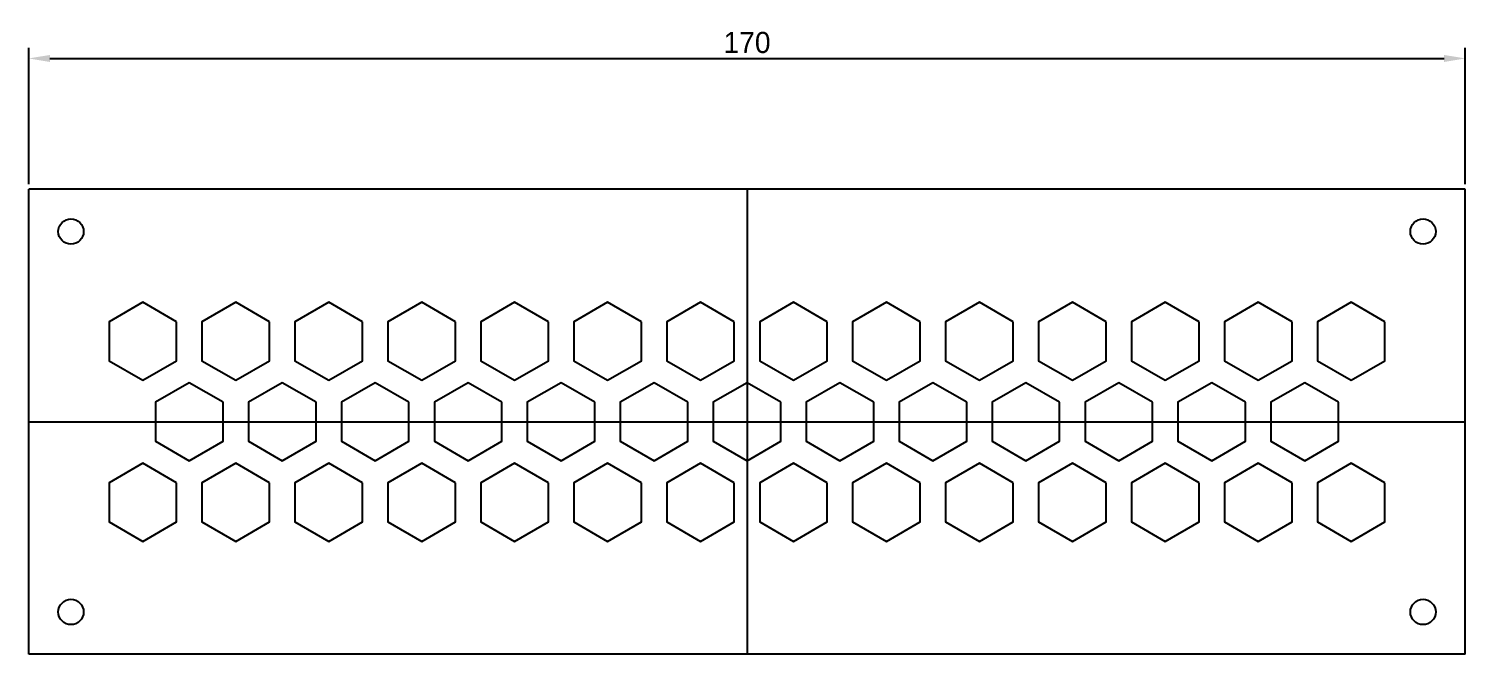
# Model space of a CAD drawing. Header units: millimetres. Extents: x 34 to 5984, y -3597 to 314.
# Drawn here: x 3195.1 to 3365.1, y -958 to -884 of the extents above; entities that cross this region are included whole.
import ezdxf

# ---------------------------------------------------------------- set-up
doc = ezdxf.new("R2010")
doc.units = ezdxf.units.MM
doc.dimstyles.new('ISO-25', dxfattribs={"dimtxt": 2.5, "dimasz": 2.5, "dimexe": 1.25, "dimexo": 0.625, "dimtad": 1, "dimdsep": 46, "dimtxsty": 'Standard', "dimcen": 2.5, "dimadec": 0, "dimazin": 0, "dimtfac": 1, "dimtmove": 0, "dimatfit": 3, "dimfxl": 1, "dimarcsym": 0})

# ---------------------------------------------------------------- blocks, each defined once
blk = doc.blocks.new('*D140')
at = {"color": 0, "lineweight": -2, "transparency": 16777216}
for p, q in [((3195.06, -902.38), (3195.06, -886.27)), ((3365.06, -902.38), (3365.06, -886.27)), ((3197.56, -887.52), (3362.56, -887.52))]:
    blk.add_line(p, q, dxfattribs=at)
at = {"color": 0, "transparency": 16777216}
for points in [[(3197.56, -887.11), (3197.56, -887.94), (3195.06, -887.52)], [(3362.56, -887.11), (3362.56, -887.94), (3365.06, -887.52)]]:
    blk.add_solid(points, dxfattribs=at)
at = {"layer": 'Defpoints', "color": 0, "transparency": 16777216}
for p in [(3365.06, -887.52), (3195.06, -903), (3365.06, -903)]:
    blk.add_point(p, dxfattribs=at)
at = {"color": 0, "transparency": 16777216, "insert": (3280.06, -885.65), "char_height": 2.5, "attachment_point": 5}
blk.add_mtext('170', dxfattribs=at)

msp = doc.modelspace()

# ---------------------------------------------------------------- linework, layer by layer
for p, q in [((3365.058, -903.001), (3195.058, -903.001)), ((3195.058, -958.001), (3195.058, -903.001)), ((3365.058, -958.001), (3365.058, -903.001)), ((3365.058, -958.001), (3195.058, -958.001))]:
    msp.add_line(p, q)
at = {"color": 4}
for p, q in [((3280.058, -903.001), (3280.058, -958.001)), ((3195.058, -930.501), (3365.058, -930.501))]:
    msp.add_line(p, q, dxfattribs=at)
for points in [[(3212.558, -918.666), (3208.558, -916.356), (3204.558, -918.666), (3204.558, -923.284), (3208.558, -925.594), (3212.558, -923.284)], [(3223.558, -918.666), (3219.558, -916.356), (3215.558, -918.666), (3215.558, -923.284), (3219.558, -925.594), (3223.558, -923.284)], [(3234.558, -918.666), (3230.558, -916.356), (3226.558, -918.666), (3226.558, -923.284), (3230.558, -925.594), (3234.558, -923.284)], [(3245.558, -918.666), (3241.558, -916.356), (3237.558, -918.666), (3237.558, -923.284), (3241.558, -925.594), (3245.558, -923.284)], [(3256.558, -918.666), (3252.558, -916.356), (3248.558, -918.666), (3248.558, -923.284), (3252.558, -925.594), (3256.558, -923.284)], [(3267.558, -918.666), (3263.558, -916.356), (3259.558, -918.666), (3259.558, -923.284), (3263.558, -925.594), (3267.558, -923.284)], [(3278.558, -918.666), (3274.558, -916.356), (3270.558, -918.666), (3270.558, -923.284), (3274.558, -925.594), (3278.558, -923.284)], [(3289.558, -918.666), (3285.558, -916.356), (3281.558, -918.666), (3281.558, -923.284), (3285.558, -925.594), (3289.558, -923.284)], [(3300.558, -918.666), (3296.558, -916.356), (3292.558, -918.666), (3292.558, -923.284), (3296.558, -925.594), (3300.558, -923.284)], [(3311.558, -918.666), (3307.558, -916.356), (3303.558, -918.666), (3303.558, -923.284), (3307.558, -925.594), (3311.558, -923.284)], [(3322.558, -918.666), (3318.558, -916.356), (3314.558, -918.666), (3314.558, -923.284), (3318.558, -925.594), (3322.558, -923.284)], [(3333.558, -918.666), (3329.558, -916.356), (3325.558, -918.666), (3325.558, -923.284), (3329.558, -925.594), (3333.558, -923.284)], [(3344.558, -918.666), (3340.558, -916.356), (3336.558, -918.666), (3336.558, -923.284), (3340.558, -925.594), (3344.558, -923.284)], [(3355.558, -918.666), (3351.558, -916.356), (3347.558, -918.666), (3347.558, -923.284), (3351.558, -925.594), (3355.558, -923.284)], [(3218.058, -928.192), (3214.058, -925.882), (3210.058, -928.192), (3210.058, -932.811), (3214.058, -935.12), (3218.058, -932.811)], [(3229.058, -928.192), (3225.058, -925.882), (3221.058, -928.192), (3221.058, -932.811), (3225.058, -935.12), (3229.058, -932.811)], [(3240.058, -928.192), (3236.058, -925.882), (3232.058, -928.192), (3232.058, -932.811), (3236.058, -935.12), (3240.058, -932.811)], [(3251.058, -928.192), (3247.058, -925.882), (3243.058, -928.192), (3243.058, -932.811), (3247.058, -935.12), (3251.058, -932.811)], [(3262.058, -928.192), (3258.058, -925.882), (3254.058, -928.192), (3254.058, -932.811), (3258.058, -935.12), (3262.058, -932.811)], [(3273.058, -928.192), (3269.058, -925.882), (3265.058, -928.192), (3265.058, -932.811), (3269.058, -935.12), (3273.058, -932.811)], [(3284.058, -928.192), (3280.058, -925.882), (3276.058, -928.192), (3276.058, -932.811), (3280.058, -935.12), (3284.058, -932.811)], [(3295.058, -928.192), (3291.058, -925.882), (3287.058, -928.192), (3287.058, -932.811), (3291.058, -935.12), (3295.058, -932.811)], [(3306.058, -928.192), (3302.058, -925.882), (3298.058, -928.192), (3298.058, -932.811), (3302.058, -935.12), (3306.058, -932.811)], [(3317.058, -928.192), (3313.058, -925.882), (3309.058, -928.192), (3309.058, -932.811), (3313.058, -935.12), (3317.058, -932.811)], [(3328.058, -928.192), (3324.058, -925.882), (3320.058, -928.192), (3320.058, -932.811), (3324.058, -935.12), (3328.058, -932.811)], [(3339.058, -928.192), (3335.058, -925.882), (3331.058, -928.192), (3331.058, -932.811), (3335.058, -935.12), (3339.058, -932.811)], [(3350.058, -928.192), (3346.058, -925.882), (3342.058, -928.192), (3342.058, -932.811), (3346.058, -935.12), (3350.058, -932.811)], [(3212.558, -937.718), (3208.558, -935.409), (3204.558, -937.718), (3204.558, -942.337), (3208.558, -944.646), (3212.558, -942.337)], [(3223.558, -937.718), (3219.558, -935.409), (3215.558, -937.718), (3215.558, -942.337), (3219.558, -944.646), (3223.558, -942.337)], [(3234.558, -937.718), (3230.558, -935.409), (3226.558, -937.718), (3226.558, -942.337), (3230.558, -944.646), (3234.558, -942.337)], [(3245.558, -937.718), (3241.558, -935.409), (3237.558, -937.718), (3237.558, -942.337), (3241.558, -944.646), (3245.558, -942.337)], [(3256.558, -937.718), (3252.558, -935.409), (3248.558, -937.718), (3248.558, -942.337), (3252.558, -944.646), (3256.558, -942.337)], [(3267.558, -937.718), (3263.558, -935.409), (3259.558, -937.718), (3259.558, -942.337), (3263.558, -944.646), (3267.558, -942.337)], [(3278.558, -937.718), (3274.558, -935.409), (3270.558, -937.718), (3270.558, -942.337), (3274.558, -944.646), (3278.558, -942.337)], [(3289.558, -937.718), (3285.558, -935.409), (3281.558, -937.718), (3281.558, -942.337), (3285.558, -944.646), (3289.558, -942.337)], [(3300.558, -937.718), (3296.558, -935.409), (3292.558, -937.718), (3292.558, -942.337), (3296.558, -944.646), (3300.558, -942.337)], [(3311.558, -937.718), (3307.558, -935.409), (3303.558, -937.718), (3303.558, -942.337), (3307.558, -944.646), (3311.558, -942.337)], [(3322.558, -937.718), (3318.558, -935.409), (3314.558, -937.718), (3314.558, -942.337), (3318.558, -944.646), (3322.558, -942.337)], [(3333.558, -937.718), (3329.558, -935.409), (3325.558, -937.718), (3325.558, -942.337), (3329.558, -944.646), (3333.558, -942.337)], [(3344.558, -937.718), (3340.558, -935.409), (3336.558, -937.718), (3336.558, -942.337), (3340.558, -944.646), (3344.558, -942.337)], [(3355.558, -937.718), (3351.558, -935.409), (3347.558, -937.718), (3347.558, -942.337), (3351.558, -944.646), (3355.558, -942.337)]]:
    msp.add_lwpolyline(points, close=True)
at = {"color": 1}
for centre in [(3200.058, -908.001), (3360.058, -908.001), (3200.058, -953.001), (3360.058, -953.001)]:
    msp.add_circle(centre, 1.5, dxfattribs=at)

# ---------------------------------------------------------------- dimensions: what is measured, and where the dimension line sits
at = {"color": 4}
dim = msp.add_aligned_dim(p1=(3195.058, -903.001), p2=(3365.058, -903.001), distance=15.477, dimstyle='ISO-25', dxfattribs=at)
dim.commit()
dim.dimension.update_dxf_attribs({"geometry": '*D140', "text_midpoint": (3280.058, -885.649)})

doc.saveas('drawing.dxf')
